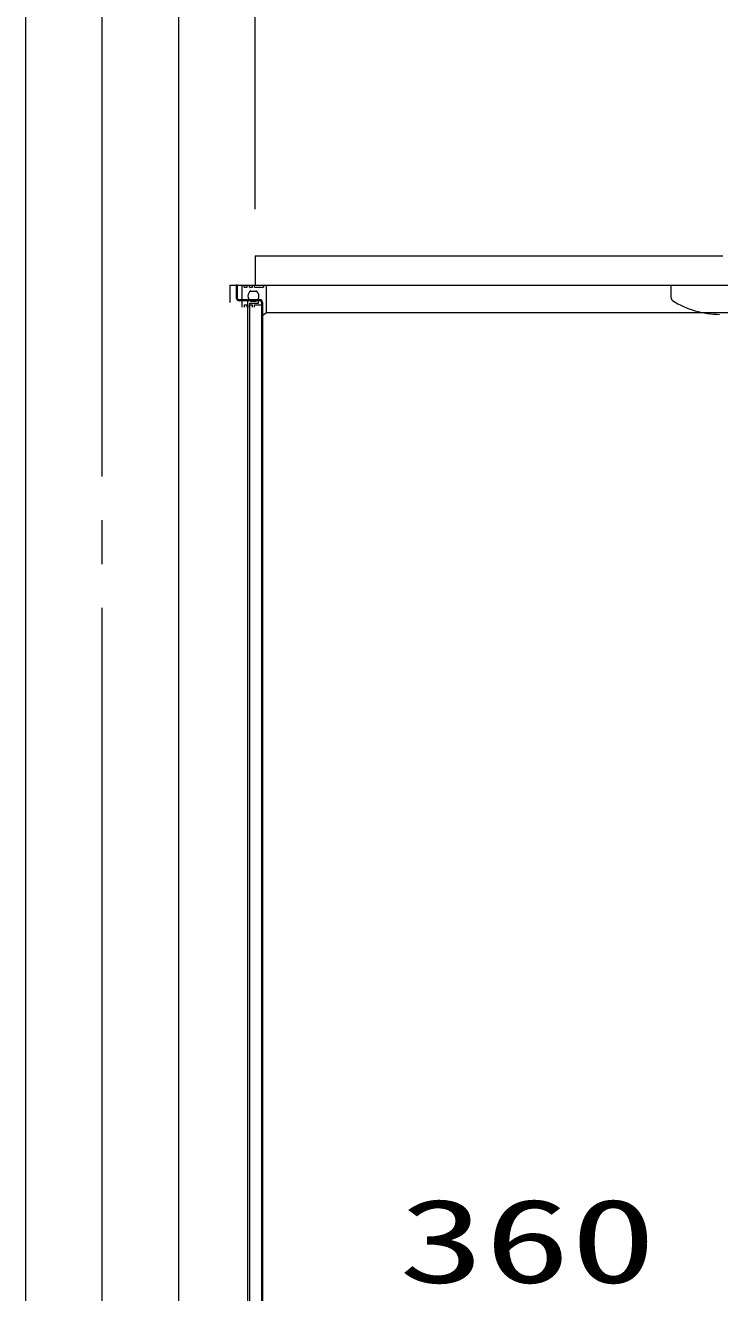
# Model space of a CAD drawing. Units: millimetres on the paper. Extents: x -305 to 305, y -152 to 152.
# Drawn here: x -253.18 to -237.32, y -46.65 to -17.72 of the extents above; entities that cross this region are included whole.
import ezdxf
from ezdxf.enums import TextEntityAlignment as Align

# ---------------------------------------------------------------- set-up
doc = ezdxf.new("R2010")
doc.units = ezdxf.units.MM
doc.linetypes.add('LONG_CHAIN', pattern=[21, 18, -1, 1, -1])
doc.layers.add('0-0_0', color=7, linetype='Continuous', lineweight=9)
doc.layers.add('0-1_VIEW0001', color=7, linetype='Continuous', lineweight=9)
doc.styles.add('ＭＳ ゴシック', font='')
doc.styles.get('ＭＳ ゴシック').set_extended_font_data('MS Gothic')

msp = doc.modelspace()

# ---------------------------------------------------------------- linework, layer by layer
at = {"layer": '0-0_0'}
msp.add_line((-247.925, -21.914), (-247.925, -15.687), dxfattribs=at)
at = {"layer": '0-1_VIEW0001'}
for p, q in [((-253.175, -10.018), (-253.175, -95.518)), ((-249.675, -10.018), (-249.675, -95.518)), ((-247.925, -22.985), (-237.248, -22.985)), ((-247.925, -22.985), (-247.925, -23.651)), ((-248.508, -23.651), (-248.508, -24.051)), ((-248.508, -23.651), (-221.125, -23.651)), ((-248.358, -23.651), (-248.358, -23.941)), ((-248.335, -23.651), (-248.358, -23.651)), ((-248.335, -23.651), (-248.335, -23.941)), ((-248.335, -23.651), (-193.825, -23.651)), ((-248.224, -24.151), (-248.224, -23.651)), ((-248.174, -23.701), (-248.174, -23.651)), ((-248.174, -23.701), (-248.108, -23.701)), ((-248.108, -23.701), (-248.108, -23.651)), ((-248.058, -23.701), (-248.058, -23.651)), ((-248.058, -23.701), (-247.991, -23.701)), ((-247.991, -23.701), (-247.991, -23.651)), ((-247.941, -23.701), (-247.941, -23.651)), ((-247.941, -23.701), (-247.738, -23.701)), ((-247.738, -23.651), (-247.738, -23.701)), ((-247.674, -23.651), (-247.674, -24.285)), ((-247.674, -23.651), (-247.674, -24.285)), ((-241.758, -23.651), (-227.091, -23.651)), ((-238.425, -23.948), (-238.425, -23.651)), ((-247.825, -23.985), (-248.291, -23.985)), ((-247.774, -24.008), (-248.291, -24.008)), ((-248.098, -24.008), (-248.098, -74.651)), ((-248.024, -23.785), (-247.908, -23.785)), ((-247.858, -24.008), (-247.858, -24.068)), ((-248.224, -24.151), (-248.224, -24.101)), ((-248.174, -24.101), (-248.174, -24.151)), ((-248.174, -24.101), (-248.108, -24.101)), ((-248.108, -24.151), (-248.108, -24.101)), ((-248.058, -24.068), (-248.058, -74.818)), ((-247.858, -24.068), (-248.058, -24.068)), ((-248.058, -24.151), (-248.058, -24.101)), ((-248.058, -24.101), (-247.991, -24.101)), ((-248.024, -24.018), (-247.908, -24.018)), ((-247.991, -24.151), (-247.991, -24.101)), ((-247.941, -24.151), (-247.941, -24.101)), ((-247.941, -24.101), (-247.758, -24.101)), ((-247.781, -24.051), (-247.781, -75.851)), ((-247.758, -24.051), (-247.758, -75.918)), ((-194.508, -24.285), (-247.674, -24.285))]:
    msp.add_line(p, q, dxfattribs=at)
at = {"layer": '0-1_VIEW0001', "linetype": 'LONG_CHAIN'}
msp.add_line((-251.425, -10.018), (-251.425, -105.851), dxfattribs=at)
at = {"layer": '0-1_VIEW0001'}
msp.add_lwpolyline([(-247.758, -24.101), (-247.758, -24.337), (-247.674, -24.285)], dxfattribs=at)
for centre, radius, start, end in [((-248.291, -23.941), 0.0667, 180, 270), ((-248.291, -23.941), 0.0433, 180, 270), ((-247.956, -23.901), 0.135, 120.5102, 239.4898), ((-247.976, -23.901), 0.135, 300.5102, 59.4898), ((-247.825, -24.051), 0.0667, 360, 90), ((-247.825, -24.051), 0.0433, 360, 90), ((-238.358, -23.948), 0.0667, 180.0001, 237.4967), ((-237.319, -22.318), 2, 237.4967, 270)]:
    msp.add_arc(centre, radius, start, end, dxfattribs=at)

# ---------------------------------------------------------------- texts
at = {"layer": '0-1_VIEW0001', "style": 'ＭＳ ゴシック', "width": 1.5}
msp.add_text('360', height=1.921, dxfattribs=at).set_placement((-244.647, -47.004), align=Align.BOTTOM_LEFT)

doc.saveas('drawing.dxf')
